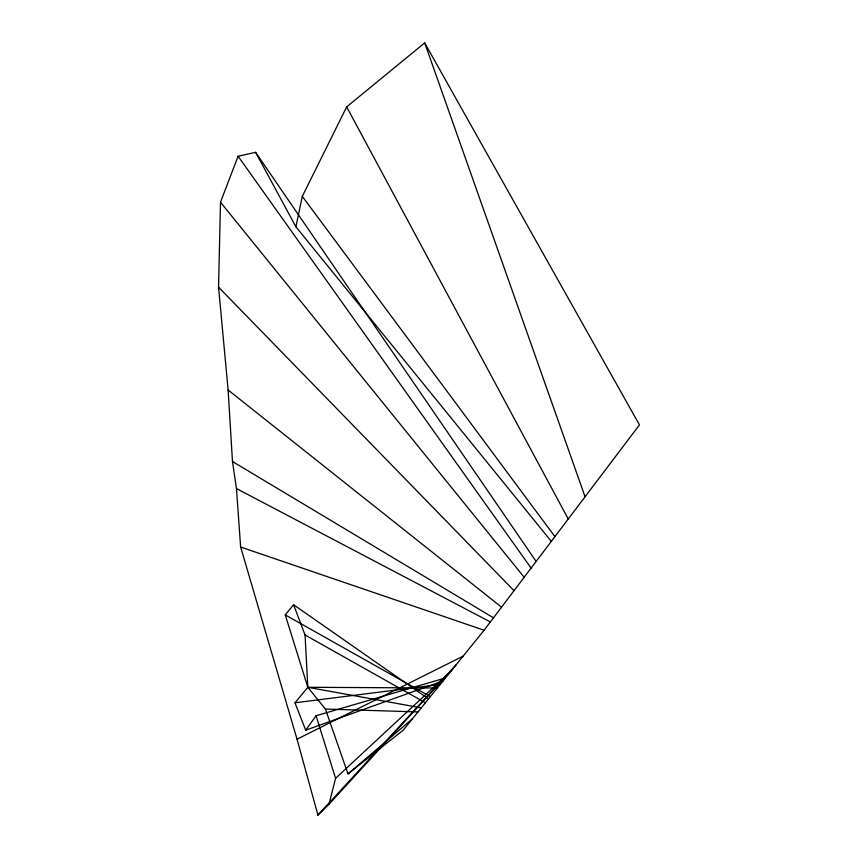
<?xml version="1.0" encoding="UTF-8"?>
<svg xmlns="http://www.w3.org/2000/svg" width="858" height="858" viewBox="0 0 858 858"><rect width="100%" height="100%" fill="white"/><g stroke="black" fill="none" stroke-linecap="round" stroke-linejoin="round"><path stroke-width="1.29" d="M453.775 667.706L328.925 804.396L317.921 815.1L297.04 739.178L240.637 547.029L236.465 488.577L232.475 461.507L228.121 390.004L218.543 287.151L220.495 202.22L238.084 156.231L255.609 152.338L536.143 561.443M551.319 541.387L295.892 226.78L302.306 196.364L346.675 106.875L424.689 42.9L639.457 424.882L484.105 630.222L403.335 730.051L347.973 773.895L325.418 709.051L307.818 687.29L285.253 614.907L293.565 604.729L428.528 698.916M328.925 804.396L335.564 778.335L316.066 715.744L445.495 677.949M293.565 604.729L305.062 634.995L307.818 687.29L294.98 702.799L305.695 730.169L316.066 715.744M317.921 815.1L456.156 664.768M335.564 778.335L451.169 670.935M347.973 773.895L412.441 718.8M297.04 739.178L463.127 656.155M305.695 730.169L443.082 680.93M294.98 702.799L440.251 684.427M437.365 687.998L307.818 687.29L421.289 707.861M325.418 709.051L418.007 711.925M240.637 547.029L484.105 630.222M236.465 488.577L490.358 621.953M285.253 614.907L430.384 696.621M305.062 634.995L425.418 702.756M232.475 461.507L493.479 617.824M228.121 390.004L501.544 607.185M218.543 287.151L514.017 590.69M220.495 202.22L524.174 577.262M302.306 196.364L554.911 536.636M238.084 156.231L531.102 568.103M255.609 152.338L295.892 226.78M346.675 106.875L568.243 519.015M424.689 42.9L585.07 496.771"/></g></svg>
